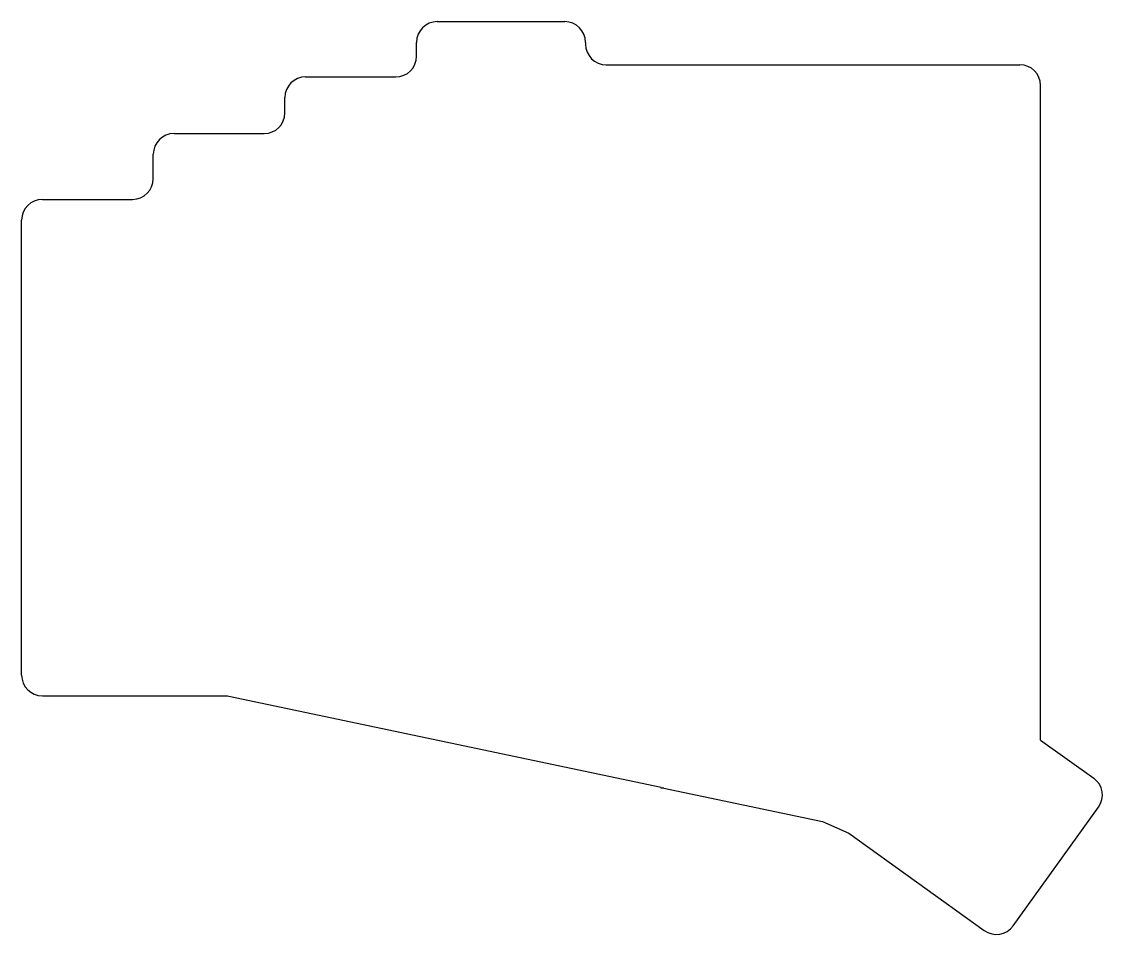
# Model space of a CAD drawing. Header units: millimetres. Extents: x 88 to 244, y -118 to 14.
import ezdxf

# ---------------------------------------------------------------- set-up
doc = ezdxf.new("R2010")
doc.units = ezdxf.units.MM

msp = doc.modelspace()

# ---------------------------------------------------------------- linework, layer by layer
for p, q in [((147.93, 13.96), (166.38, 13.96)), ((144.93, 8.96), (144.93, 10.96)), ((169.38, 10.96), (169.38, 10.71)), ((172.38, 7.71), (188.43, 7.71)), ((188.43, 7.71), (188.43, 7.71)), ((188.43, 7.71), (232.24, 7.71)), ((128.88, 5.96), (141.93, 5.96)), ((235.24, -90.07), (235.24, 4.71)), ((125.88, 0.75), (125.88, 2.96)), ((109.83, -2.25), (122.88, -2.25)), ((106.83, -8.78), (106.83, -5.25)), ((90.78, -11.78), (103.83, -11.78)), ((87.78, -80.67), (87.78, -14.78)), ((90.78, -83.67), (106.83, -83.67)), ((106.83, -83.7), (106.83, -83.67)), ((117.13, -83.7), (106.83, -83.7)), ((180.32, -96.95), (117.75, -83.76)), ((235.24, -90.07), (242.94, -95.6)), ((180.32, -97.04), (180.32, -96.95)), ((180.74, -97.04), (180.32, -97.04)), ((180.74, -97.04), (203.68, -101.87)), ((231.28, -116.97), (243.62, -99.79)), ((203.68, -101.87), (207.49, -103.55)), ((207.48, -103.56), (207.49, -103.55)), ((207.48, -103.56), (227.1, -117.65))]:
    msp.add_line(p, q)
for centre, start, end in [((147.93, 10.96), 90, 180), ((166.38, 10.96), 0, 90), ((172.38, 10.71), 180, 270), ((141.93, 8.96), 270, 0), ((232.24, 4.71), 0, 90), ((128.88, 2.96), 90, 180), ((122.88, 0.75), 270, 0), ((109.83, -5.25), 90, 180), ((103.83, -8.78), 270, 0), ((90.78, -14.78), 90, 180), ((90.78, -80.67), 180, 270), ((117.13, -86.7), 78.1, 90), ((241.19, -98.04), 324.3, 54.3), ((228.85, -115.21), 234.3, 324.3)]:
    msp.add_arc(centre, 3, start, end)

doc.saveas('drawing.dxf')
